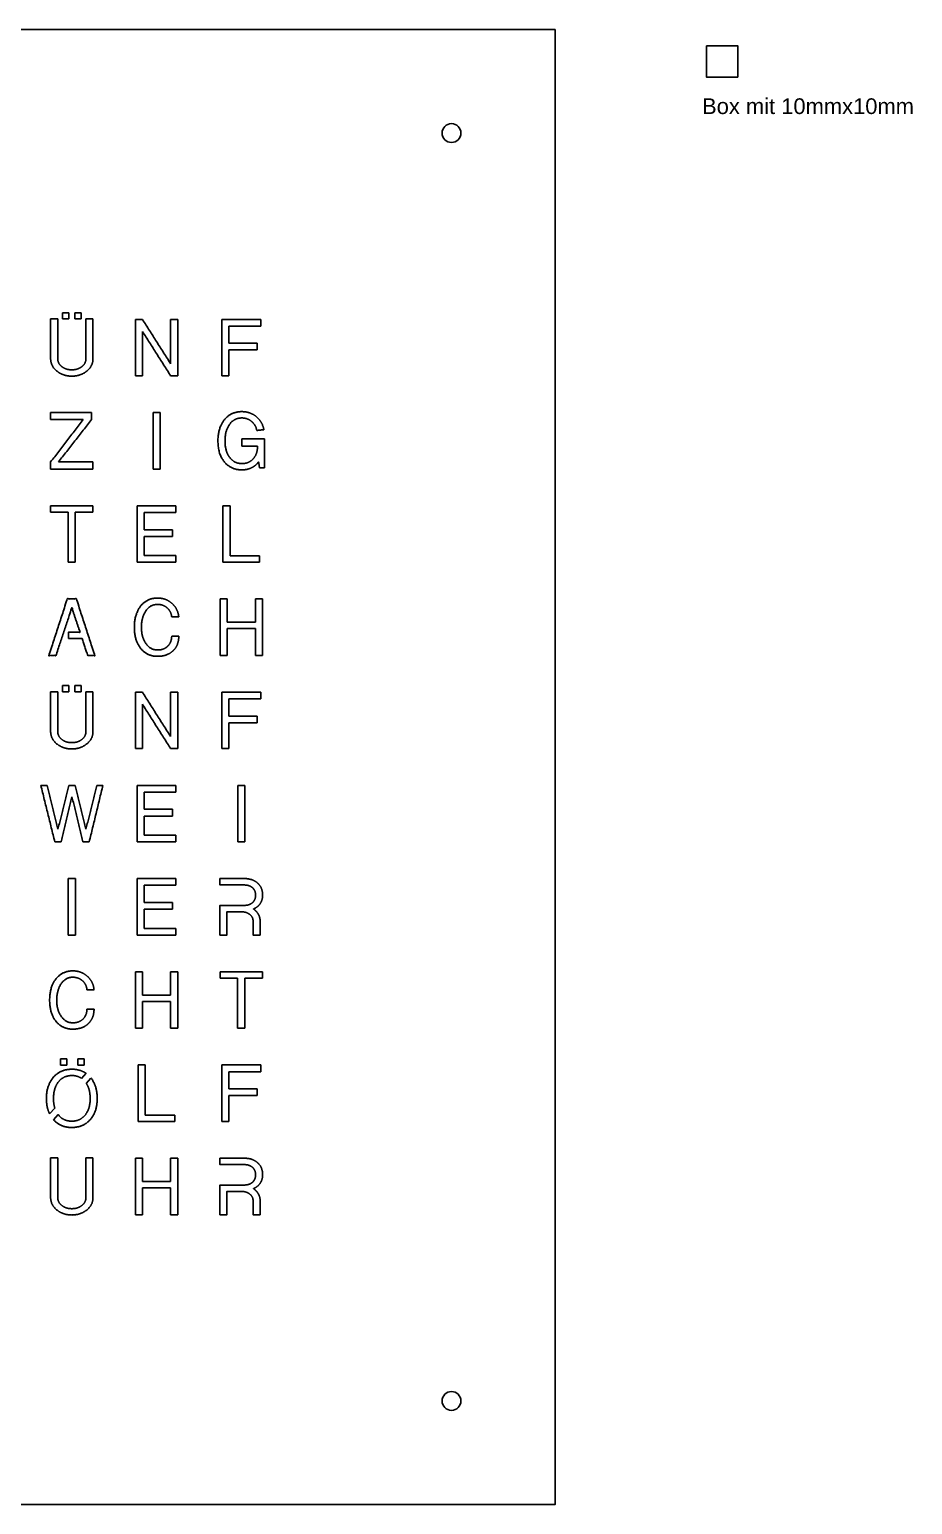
# Model space of a CAD drawing. Header units: millimetres. Extents: x -301 to 283, y -403 to 67.
# Drawn here: x 1.9 to 283.3, y -403 to 67 of the extents above; entities that cross this region are included whole.
import ezdxf

# ---------------------------------------------------------------- set-up
doc = ezdxf.new("R2010")
doc.units = ezdxf.units.MM
doc.layers.add('Kontur', color=12, linetype='Continuous', true_color=0xc80000)
doc.layers.add('text', color=5, linetype='Continuous', true_color=0x0000ff)
doc.styles.add('Millimeter Small', font='Arial.ttf')

msp = doc.modelspace()

# ---------------------------------------------------------------- linework, layer by layer
at = {"layer": 'Kontur'}
for points in [[(-300.59, 67.02), (169.41, 67.02), (169.41, -402.98), (-300.59, -402.98)], [(217.63, 61.87), (227.63, 61.87), (227.63, 51.87), (217.63, 51.87)]]:
    msp.add_lwpolyline(points, close=True, dxfattribs=at)
at = {"layer": 'text'}
for p, q in [((18.49, -267.19), (19.93, -265.58)), ((20.01, -268.78), (21.52, -267.1)), ((8.32, -278.5), (9.99, -276.64)), ((9.59, -280.38), (11.06, -278.74))]:
    msp.add_line(p, q, dxfattribs=at)
for points in [[(70.36, -203.53), (62.6, -203.53), (62.6, -205.57), (64.85, -205.57), (70.36, -205.57)], [(70.36, -212.08), (64.85, -212.08), (62.6, -212.08), (62.6, -221.53), (64.85, -221.53), (64.85, -214.12), (69.47, -214.12)], [(73.17, -217.03), (73.17, -221.53), (75.42, -221.53), (75.42, -217.03)], [(75.42, -221.53), (73.74, -221.53)], [(70.36, -292.63), (62.6, -292.63), (62.6, -294.67), (64.85, -294.67), (70.36, -294.67)], [(70.36, -301.18), (64.85, -301.18), (62.6, -301.18), (62.6, -310.63), (64.85, -310.63), (64.85, -303.22), (69.47, -303.22)], [(73.17, -306.13), (73.17, -310.63), (75.42, -310.63), (75.42, -306.13)], [(75.42, -310.63), (73.74, -310.63)]]:
    msp.add_lwpolyline(points, dxfattribs=at)
at = {"layer": 'text', "extrusion": (0, 0, -1)}
msp.add_circle((-136.41, 34.02), 3, dxfattribs=at)
at = {"layer": 'text'}
msp.add_circle((136.41, -369.98), 3, dxfattribs=at)
for points, degree in [([(14.48, -23.21), (12.47, -23.21)], 1), ([(12.47, -23.21), (12.47, -25.22)], 1), ([(14.48, -25.22), (14.48, -23.21)], 1), ([(18.4, -23.21), (16.39, -23.21)], 1), ([(16.39, -23.21), (16.39, -25.22)], 1), ([(18.4, -25.22), (18.4, -23.21)], 1), ([(10.91, -25.22), (8.66, -25.22)], 1), ([(8.66, -25.22), (8.66, -37.83)], 1), ([(10.91, -37.83), (10.91, -25.22)], 1), ([(12.47, -25.22), (14.48, -25.22)], 1), ([(16.39, -25.22), (18.4, -25.22)], 1), ([(22.16, -25.22), (19.91, -25.22)], 1), ([(19.91, -25.22), (19.91, -37.83)], 1), ([(22.16, -37.83), (22.16, -25.22)], 1), ([(37.91, -25.33), (35.66, -25.33)], 1), ([(35.66, -25.33), (35.66, -43.33)], 1), ([(46.91, -39.51), (37.91, -25.33)], 1), ([(49.16, -25.33), (46.91, -25.33)], 1), ([(46.91, -25.33), (46.91, -39.51)], 1), ([(49.16, -43.33), (49.16, -25.33)], 1), ([(75.6, -25.33), (63.23, -25.33)], 1), ([(63.23, -25.33), (63.23, -43.33)], 1), ([(65.48, -32.96), (65.48, -27.46)], 1), ([(65.48, -27.46), (75.6, -27.46)], 1), ([(75.6, -27.46), (75.6, -25.33)], 1), ([(37.91, -43.33), (37.91, -29.17)], 1), ([(37.91, -29.17), (46.91, -43.33)], 1), ([(74.48, -32.96), (65.48, -32.96)], 1), ([(65.48, -43.33), (65.48, -35.1)], 1), ([(65.48, -35.1), (74.48, -35.1)], 1), ([(74.48, -35.1), (74.48, -32.96)], 1), ([(35.66, -43.33), (37.91, -43.33)], 1), ([(46.91, -43.33), (49.16, -43.33)], 1), ([(63.23, -43.33), (65.48, -43.33)], 1), ([(21.72, -55.03), (8.66, -55.03)], 1), ([(8.66, -55.03), (8.66, -57.28)], 1), ([(21.72, -57.28), (21.72, -55.03)], 1), ([(43.54, -55.03), (41.29, -55.03)], 1), ([(41.29, -55.03), (41.29, -73.03)], 1), ([(43.54, -73.03), (43.54, -55.03)], 1), ([(8.66, -57.28), (19.03, -57.28)], 1), ([(19.03, -57.28), (8.66, -70.78)], 1), ([(11.12, -70.78), (21.72, -57.28)], 1), ([(74.36, -60.73), (76.61, -60.49)], 1), ([(76.84, -63.45), (69.62, -63.45)], 1), ([(69.62, -63.45), (69.62, -65.7)], 1), ([(69.62, -65.7), (74.59, -65.7)], 1), ([(76.84, -72.66), (76.84, -63.45)], 1), ([(8.66, -70.78), (8.66, -73.03)], 1), ([(8.66, -73.03), (22.16, -73.03)], 1), ([(22.16, -70.78), (11.12, -70.78)], 1), ([(22.16, -73.03), (22.16, -70.78)], 1), ([(41.29, -73.03), (43.54, -73.03)], 1), ([(74.92, -70.73), (75.25, -72.66)], 1), ([(75.25, -72.66), (76.84, -72.66)], 1), ([(22.16, -84.73), (8.66, -84.73)], 1), ([(8.66, -84.73), (8.66, -86.77)], 1), ([(8.66, -86.77), (14.26, -86.77)], 1), ([(14.26, -86.77), (14.26, -102.73)], 1), ([(16.51, -102.73), (16.51, -86.77)], 1), ([(16.51, -86.77), (22.16, -86.77)], 1), ([(22.16, -86.77), (22.16, -84.73)], 1), ([(48.6, -84.73), (36.23, -84.73)], 1), ([(36.23, -84.73), (36.23, -102.73)], 1), ([(38.48, -92.36), (38.48, -86.86)], 1), ([(38.48, -86.86), (48.6, -86.86)], 1), ([(48.6, -86.86), (48.6, -84.73)], 1), ([(65.82, -84.73), (63.57, -84.73)], 1), ([(63.57, -84.73), (63.57, -102.73)], 1), ([(65.82, -100.71), (65.82, -84.73)], 1), ([(47.48, -92.36), (38.48, -92.36)], 1), ([(47.48, -94.5), (47.48, -92.36)], 1), ([(38.48, -100.59), (38.48, -94.5)], 1), ([(38.48, -94.5), (47.48, -94.5)], 1), ([(14.26, -102.73), (16.51, -102.73)], 1), ([(36.23, -102.73), (48.6, -102.73)], 1), ([(48.6, -100.59), (38.48, -100.59)], 1), ([(48.6, -102.73), (48.6, -100.59)], 1), ([(63.57, -102.73), (75.26, -102.73)], 1), ([(75.26, -100.71), (65.82, -100.71)], 1), ([(75.26, -102.73), (75.26, -100.71)], 1), ([(64.91, -114.43), (62.66, -114.43)], 1), ([(62.66, -114.43), (62.66, -132.43)], 1), ([(64.91, -121.86), (64.91, -114.43)], 1), ([(76.16, -114.43), (73.91, -114.43)], 1), ([(73.91, -114.43), (73.91, -121.86)], 1), ([(76.16, -132.43), (76.16, -114.43)], 1), ([(47.24, -120.13), (49.49, -120.13)], 1), ([(73.91, -121.86), (64.91, -121.86)], 1), ([(49.49, -126.34), (47.24, -126.34)], 1), ([(64.91, -132.43), (64.91, -123.87)], 1), ([(64.91, -123.87), (73.91, -123.87)], 1), ([(73.91, -123.87), (73.91, -132.43)], 1), ([(62.66, -132.43), (64.91, -132.43)], 1), ([(73.91, -132.43), (76.16, -132.43)], 1), ([(10.91, -144.02), (8.66, -144.02)], 1), ([(8.66, -144.02), (8.66, -156.63)], 1), ([(10.91, -156.63), (10.91, -144.02)], 1), ([(14.48, -142.01), (12.47, -142.01)], 1), ([(12.47, -142.01), (12.47, -144.02)], 1), ([(12.47, -144.02), (14.48, -144.02)], 1), ([(14.48, -144.02), (14.48, -142.01)], 1), ([(18.4, -142.01), (16.39, -142.01)], 1), ([(16.39, -142.01), (16.39, -144.02)], 1), ([(16.39, -144.02), (18.4, -144.02)], 1), ([(18.4, -144.02), (18.4, -142.01)], 1), ([(22.16, -144.02), (19.91, -144.02)], 1), ([(19.91, -144.02), (19.91, -156.63)], 1), ([(22.16, -156.63), (22.16, -144.02)], 1), ([(37.91, -144.13), (35.66, -144.13)], 1), ([(35.66, -144.13), (35.66, -162.13)], 1), ([(46.91, -158.31), (37.91, -144.13)], 1), ([(49.16, -144.13), (46.91, -144.13)], 1), ([(46.91, -144.13), (46.91, -158.31)], 1), ([(49.16, -162.13), (49.16, -144.13)], 1), ([(75.6, -144.13), (63.23, -144.13)], 1), ([(63.23, -144.13), (63.23, -162.13)], 1), ([(75.6, -146.26), (75.6, -144.13)], 1), ([(37.91, -162.13), (37.91, -147.97)], 1), ([(37.91, -147.97), (46.91, -162.13)], 1), ([(65.48, -151.76), (65.48, -146.26)], 1), ([(65.48, -146.26), (75.6, -146.26)], 1), ([(74.48, -151.76), (65.48, -151.76)], 1), ([(65.48, -162.13), (65.48, -153.9)], 1), ([(65.48, -153.9), (74.48, -153.9)], 1), ([(74.48, -153.9), (74.48, -151.76)], 1), ([(35.66, -162.13), (37.91, -162.13)], 1), ([(46.91, -162.13), (49.16, -162.13)], 1), ([(63.23, -162.13), (65.48, -162.13)], 1), ([(5.53, -173.83), (9.99, -191.83)], 1), ([(7.56, -173.83), (5.53, -173.83)], 1), ([(11, -187.77), (7.56, -173.83)], 1), ([(14.45, -173.83), (11, -187.77)], 1), ([(16.48, -173.83), (14.45, -173.83)], 1), ([(19.92, -187.77), (16.48, -173.83)], 1), ([(23.39, -173.83), (19.92, -187.77)], 1), ([(20.96, -191.83), (25.31, -173.83)], 1), ([(25.31, -173.83), (23.39, -173.83)], 1), ([(48.6, -173.83), (36.23, -173.83)], 1), ([(36.23, -173.83), (36.23, -191.83)], 1), ([(48.6, -175.96), (48.6, -173.83)], 1), ([(70.54, -173.83), (68.29, -173.83)], 1), ([(68.29, -173.83), (68.29, -191.83)], 1), ([(70.54, -191.83), (70.54, -173.83)], 1), ([(12.02, -191.83), (15.46, -177.44)], 1), ([(15.46, -177.44), (18.93, -191.83)], 1), ([(38.48, -181.46), (38.48, -175.96)], 1), ([(38.48, -175.96), (48.6, -175.96)], 1), ([(47.48, -181.46), (38.48, -181.46)], 1), ([(47.48, -183.6), (47.48, -181.46)], 1), ([(38.48, -189.69), (38.48, -183.6)], 1), ([(38.48, -183.6), (47.48, -183.6)], 1), ([(9.99, -191.83), (12.02, -191.83)], 1), ([(18.93, -191.83), (20.96, -191.83)], 1), ([(36.23, -191.83), (48.6, -191.83)], 1), ([(48.6, -189.69), (38.48, -189.69)], 1), ([(48.6, -191.83), (48.6, -189.69)], 1), ([(68.29, -191.83), (70.54, -191.83)], 1), ([(16.54, -203.53), (14.29, -203.53)], 1), ([(14.29, -203.53), (14.29, -221.53)], 1), ([(16.54, -221.53), (16.54, -203.53)], 1), ([(48.6, -203.53), (36.23, -203.53)], 1), ([(36.23, -203.53), (36.23, -221.53)], 1), ([(38.48, -211.16), (38.48, -205.66)], 1), ([(38.48, -205.66), (48.6, -205.66)], 1), ([(48.6, -205.66), (48.6, -203.53)], 1), ([(74.62, -204.98), (73.03, -203.53), (70.36, -203.53)], 2), ([(70.36, -205.57), (71.99, -205.57), (73, -206.46)], 2), ([(73, -206.46), (73.97, -207.35), (73.97, -208.8)], 2), ([(76.22, -208.8), (76.22, -206.4), (74.62, -204.98)], 2), ([(47.48, -211.16), (38.48, -211.16)], 1), ([(47.48, -213.3), (47.48, -211.16)], 1), ([(73, -211.19), (71.99, -212.08), (70.36, -212.08)], 2), ([(73.97, -208.8), (73.97, -210.28), (73, -211.19)], 2), ([(73.29, -213.21), (74.62, -212.7), (75.45, -211.49)], 2), ([(75.45, -211.49), (76.22, -210.28), (76.22, -208.8)], 2), ([(38.48, -219.39), (38.48, -213.3)], 1), ([(38.48, -213.3), (47.48, -213.3)], 1), ([(69.47, -214.12), (70.95, -214.12), (72.02, -214.89)], 2), ([(72.02, -214.89), (73.17, -215.72), (73.17, -217.03)], 2), ([(74.83, -214.86), (74.27, -213.89), (73.29, -213.21)], 2), ([(75.42, -217.03), (75.42, -215.9), (74.83, -214.86)], 2), ([(48.6, -219.39), (38.48, -219.39)], 1), ([(48.6, -221.53), (48.6, -219.39)], 1), ([(14.29, -221.53), (16.54, -221.53)], 1), ([(36.23, -221.53), (48.6, -221.53)], 1), ([(37.91, -233.23), (35.66, -233.23)], 1), ([(35.66, -233.23), (35.66, -251.23)], 1), ([(37.91, -240.66), (37.91, -233.23)], 1), ([(49.16, -233.23), (46.91, -233.23)], 1), ([(46.91, -233.23), (46.91, -240.66)], 1), ([(49.16, -251.23), (49.16, -233.23)], 1), ([(76.16, -233.23), (62.66, -233.23)], 1), ([(62.66, -233.23), (62.66, -235.27)], 1), ([(76.16, -235.27), (76.16, -233.23)], 1), ([(20.24, -238.93), (22.49, -238.93)], 1), ([(62.66, -235.27), (68.26, -235.27)], 1), ([(68.26, -235.27), (68.26, -251.23)], 1), ([(70.51, -251.23), (70.51, -235.27)], 1), ([(70.51, -235.27), (76.16, -235.27)], 1), ([(46.91, -240.66), (37.91, -240.66)], 1), ([(37.91, -251.23), (37.91, -242.67)], 1), ([(37.91, -242.67), (46.91, -242.67)], 1), ([(46.91, -242.67), (46.91, -251.23)], 1), ([(22.49, -245.14), (20.24, -245.14)], 1), ([(35.66, -251.23), (37.91, -251.23)], 1), ([(46.91, -251.23), (49.16, -251.23)], 1), ([(68.26, -251.23), (70.51, -251.23)], 1), ([(13.86, -261.01), (11.85, -261.01)], 1), ([(11.85, -261.01), (11.85, -263.03)], 1), ([(11.85, -263.03), (13.86, -263.03)], 1), ([(13.86, -263.03), (13.86, -261.01)], 1), ([(19.31, -261.01), (17.29, -261.01)], 1), ([(17.29, -261.01), (17.29, -263.03)], 1), ([(17.29, -263.03), (19.31, -263.03)], 1), ([(19.31, -263.03), (19.31, -261.01)], 1), ([(38.82, -262.93), (36.57, -262.93)], 1), ([(36.57, -262.93), (36.57, -280.93)], 1), ([(38.82, -278.91), (38.82, -262.93)], 1), ([(75.6, -262.93), (63.23, -262.93)], 1), ([(63.23, -262.93), (63.23, -280.93)], 1), ([(75.6, -265.06), (75.6, -262.93)], 1), ([(65.48, -270.56), (65.48, -265.06)], 1), ([(65.48, -265.06), (75.6, -265.06)], 1), ([(74.48, -270.56), (65.48, -270.56)], 1), ([(74.48, -272.7), (74.48, -270.56)], 1), ([(65.48, -280.93), (65.48, -272.7)], 1), ([(65.48, -272.7), (74.48, -272.7)], 1), ([(36.57, -280.93), (48.26, -280.93)], 1), ([(48.26, -278.91), (38.82, -278.91)], 1), ([(48.26, -280.93), (48.26, -278.91)], 1), ([(63.23, -280.93), (65.48, -280.93)], 1), ([(10.91, -292.52), (8.66, -292.52)], 1), ([(8.66, -292.52), (8.66, -305.13)], 1), ([(10.91, -305.13), (10.91, -292.52)], 1), ([(22.16, -292.52), (19.91, -292.52)], 1), ([(19.91, -292.52), (19.91, -305.13)], 1), ([(22.16, -305.13), (22.16, -292.52)], 1), ([(37.91, -292.63), (35.66, -292.63)], 1), ([(35.66, -292.63), (35.66, -310.63)], 1), ([(37.91, -300.06), (37.91, -292.63)], 1), ([(49.16, -292.63), (46.91, -292.63)], 1), ([(46.91, -292.63), (46.91, -300.06)], 1), ([(49.16, -310.63), (49.16, -292.63)], 1), ([(74.62, -294.08), (73.03, -292.63), (70.36, -292.63)], 2), ([(70.36, -294.67), (71.99, -294.67), (73, -295.56)], 2), ([(73, -295.56), (73.97, -296.45), (73.97, -297.9)], 2), ([(76.22, -297.9), (76.22, -295.5), (74.62, -294.08)], 2), ([(46.91, -300.06), (37.91, -300.06)], 1), ([(73, -300.29), (71.99, -301.18), (70.36, -301.18)], 2), ([(73.97, -297.9), (73.97, -299.38), (73, -300.29)], 2), ([(73.29, -302.31), (74.62, -301.8), (75.45, -300.59)], 2), ([(75.45, -300.59), (76.22, -299.38), (76.22, -297.9)], 2), ([(37.91, -310.63), (37.91, -302.07)], 1), ([(37.91, -302.07), (46.91, -302.07)], 1), ([(46.91, -302.07), (46.91, -310.63)], 1), ([(69.47, -303.22), (70.95, -303.22), (72.02, -303.99)], 2), ([(72.02, -303.99), (73.17, -304.82), (73.17, -306.13)], 2), ([(74.83, -303.96), (74.27, -302.99), (73.29, -302.31)], 2), ([(75.42, -306.13), (75.42, -305), (74.83, -303.96)], 2), ([(35.66, -310.63), (37.91, -310.63)], 1), ([(46.91, -310.63), (49.16, -310.63)], 1)]:
    msp.add_open_spline(points, degree=degree, dxfattribs=at)
for points, degree, knots in [([(8.66, -37.83), (8.66, -40.29), (10.74, -41.89), (12.69, -43.43), (15.41, -43.43), (18.14, -43.43), (20.09, -41.89), (22.16, -40.29), (22.16, -37.83)], 2, [-18, -18, -18, -17, -17, -16, -16, -15, -15, -14, -14, -14]), ([(19.91, -37.83), (19.91, -39.43), (18.52, -40.47), (17.22, -41.42), (15.41, -41.42), (13.61, -41.42), (12.3, -40.47), (10.91, -39.43), (10.91, -37.83)], 2, [-11, -11, -11, -10, -10, -9, -9, -8, -8, -7, -7, -7]), ([(76.61, -60.49), (76.16, -57.97), (74.18, -56.34), (72.2, -54.74), (69.62, -54.74), (66.16, -54.74), (64.05, -57.29), (61.98, -59.87), (61.98, -64.1)], 2, [-8, -8, -8, -7, -7, -6, -6, -5, -5, -4, -4, -4]), ([(74.59, -65.7), (74.59, -68.24), (73.23, -69.75), (71.87, -71.29), (69.62, -71.29), (67.16, -71.29), (65.71, -69.34), (64.23, -67.36), (64.23, -64.1), (64.23, -60.75), (65.71, -58.77), (67.16, -56.76), (69.62, -56.76), (71.37, -56.76), (72.7, -57.88), (74.06, -59.01), (74.36, -60.73)], 2, [-17, -17, -17, -16, -16, -15, -15, -14, -14, -13, -13, -12, -12, -11, -11, -10, -10, -9, -9, -9]), ([(61.98, -64.1), (61.98, -68.27), (64.05, -70.79), (66.16, -73.31), (69.62, -73.31), (71.22, -73.31), (72.61, -72.66), (74.06, -71.98), (74.92, -70.73)], 2, [-27, -27, -27, -26, -26, -25, -25, -24, -24, -23, -23, -23]), ([(14.34, -127.04), (18.67, -127.04), (20.48, -132.43), (22.73, -132.43), (16.86, -114.43), (13.96, -114.43), (8.1, -132.43), (10.35, -132.43), (15.41, -117.24), (18.02, -125.02), (14.34, -125.02), (14.34, -127.04)], 1, [0, 0, 4.334793, 10.017539, 12.267539, 31.197969, 34.099285, 53.029715, 55.279715, 71.288842, 79.499327, 83.182804, 85.195962, 85.195962]), ([(49.49, -120.13), (49.25, -117.55), (47.3, -115.83), (45.37, -114.14), (42.74, -114.14), (39.39, -114.14), (37.35, -116.69), (35.34, -119.27), (35.34, -123.5)], 2, [-8, -8, -8, -7, -7, -6, -6, -5, -5, -4, -4, -4]), ([(47.24, -126.34), (47.18, -128.33), (45.94, -129.51), (44.72, -130.69), (42.74, -130.69), (40.34, -130.69), (38.89, -128.44), (37.59, -126.4), (37.59, -123.5), (37.59, -120.54), (38.86, -118.47), (40.31, -116.16), (42.74, -116.16), (44.49, -116.16), (45.79, -117.28), (47.09, -118.44), (47.24, -120.13)], 2, [-17, -17, -17, -16, -16, -15, -15, -14, -14, -13, -13, -12, -12, -11, -11, -10, -10, -9, -9, -9]), ([(35.34, -123.5), (35.34, -127.67), (37.35, -130.19), (39.39, -132.71), (42.74, -132.71), (45.79, -132.71), (47.65, -130.96), (49.49, -129.24), (49.49, -126.34)], 2, [-22, -22, -22, -21, -21, -20, -20, -19, -19, -18, -18, -18]), ([(8.66, -156.63), (8.66, -159.09), (10.74, -160.69), (12.69, -162.23), (15.41, -162.23), (18.14, -162.23), (20.09, -160.69), (22.16, -159.09), (22.16, -156.63)], 2, [-18, -18, -18, -17, -17, -16, -16, -15, -15, -14, -14, -14]), ([(19.91, -156.63), (19.91, -158.23), (18.52, -159.27), (17.22, -160.22), (15.41, -160.22), (13.61, -160.22), (12.3, -159.27), (10.91, -158.23), (10.91, -156.63)], 2, [-11, -11, -11, -10, -10, -9, -9, -8, -8, -7, -7, -7]), ([(22.49, -238.93), (22.25, -236.35), (20.3, -234.63), (18.37, -232.94), (15.74, -232.94), (12.39, -232.94), (10.35, -235.49), (8.34, -238.07), (8.34, -242.3)], 2, [-8, -8, -8, -7, -7, -6, -6, -5, -5, -4, -4, -4]), ([(20.24, -245.14), (20.18, -247.13), (18.94, -248.31), (17.72, -249.49), (15.74, -249.49), (13.34, -249.49), (11.89, -247.24), (10.59, -245.2), (10.59, -242.3), (10.59, -239.34), (11.86, -237.27), (13.31, -234.96), (15.74, -234.96), (17.49, -234.96), (18.79, -236.08), (20.09, -237.24), (20.24, -238.93)], 2, [-17, -17, -17, -16, -16, -15, -15, -14, -14, -13, -13, -12, -12, -11, -11, -10, -10, -9, -9, -9]), ([(8.34, -242.3), (8.34, -246.47), (10.35, -248.99), (12.39, -251.51), (15.74, -251.51), (18.79, -251.51), (20.65, -249.76), (22.49, -248.04), (22.49, -245.14)], 2, [-22, -22, -22, -21, -21, -20, -20, -19, -19, -18, -18, -18]), ([(19.93, -265.58), (18.06, -264.28), (15.43, -264.28), (11.76, -264.28), (9.54, -266.82), (7.32, -269.4), (7.32, -273.63), (7.32, -276.44), (8.32, -278.5)], 2, [16.400524, 16.400524, 16.400524, 17.117298, 17.117298, 18.117298, 18.117298, 19.117298, 19.117298, 19.790221, 19.790221, 19.790221]), ([(9.99, -276.64), (9.57, -275.31), (9.57, -273.63), (9.57, -270.29), (11.16, -268.3), (12.76, -266.29), (15.43, -266.29), (17.19, -266.29), (18.49, -267.19)], 2, [22.284218, 22.284218, 22.284218, 22.798417, 22.798417, 23.798417, 23.798417, 24.798417, 24.798417, 25.4669, 25.4669, 25.4669]), ([(21.52, -267.1), (23.51, -269.63), (23.51, -273.63), (23.51, -277.81), (21.29, -280.32), (19.1, -282.84), (15.43, -282.84), (11.8, -282.84), (9.59, -280.38)], 2, [16.392527, 16.392527, 16.392527, 17.338758, 17.338758, 18.338758, 18.338758, 19.338758, 19.338758, 20.327135, 20.327135, 20.327135]), ([(11.06, -278.74), (11.11, -278.81), (11.16, -278.87), (12.76, -280.83), (15.43, -280.83), (18.06, -280.83), (19.66, -278.87), (21.26, -276.89), (21.26, -273.63), (21.26, -270.68), (20.01, -268.78)], 2, [22.531812, 22.531812, 22.531812, 22.564447, 22.564447, 23.564447, 23.564447, 24.564447, 24.564447, 25.564447, 25.564447, 26.447871, 26.447871, 26.447871]), ([(8.66, -305.13), (8.66, -307.59), (10.74, -309.19), (12.69, -310.73), (15.41, -310.73), (18.14, -310.73), (20.09, -309.19), (22.16, -307.59), (22.16, -305.13)], 2, [-18, -18, -18, -17, -17, -16, -16, -15, -15, -14, -14, -14]), ([(19.91, -305.13), (19.91, -306.73), (18.52, -307.77), (17.22, -308.72), (15.41, -308.72), (13.61, -308.72), (12.3, -307.77), (10.91, -306.73), (10.91, -305.13)], 2, [-11, -11, -11, -10, -10, -9, -9, -8, -8, -7, -7, -7])]:
    msp.add_open_spline(points, degree=degree, knots=knots, dxfattribs=at)

# ---------------------------------------------------------------- texts
at = {"layer": 'Kontur', "insert": (216.26, 45.09), "char_height": 5, "width": 143.4783, "attachment_point": 1, "style": 'Millimeter Small'}
msp.add_mtext('Box mit 10mmx10mm', dxfattribs=at)

doc.saveas('drawing.dxf')
